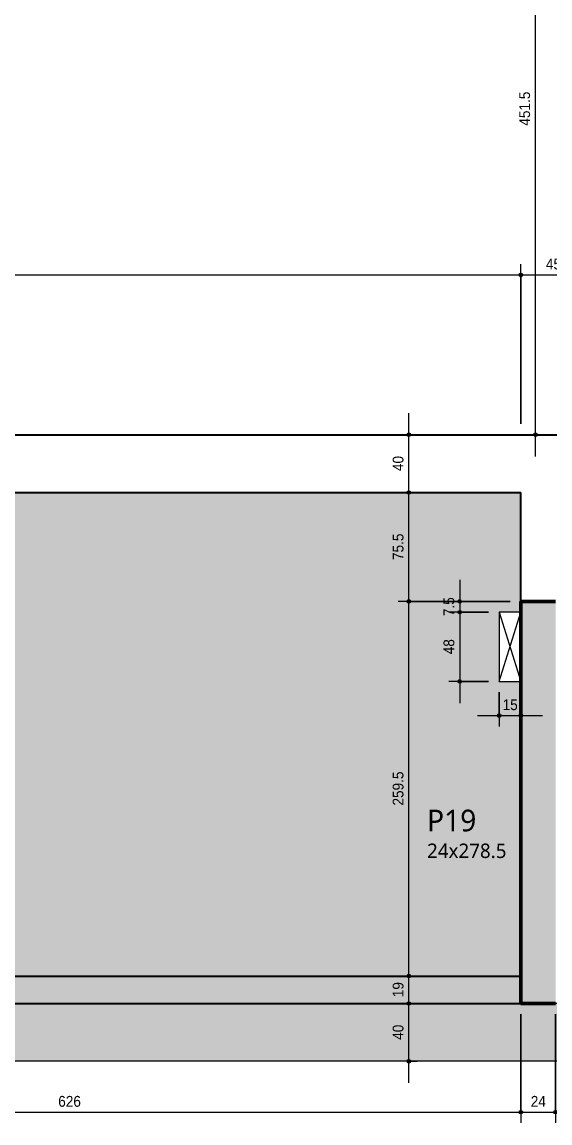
# Model space of a CAD drawing. Header units: centimetres. Extents: x -1897 to 22038, y -1268 to 84208.
# Drawn here: x -583 to -217, y -1163 to -400 of the extents above; entities that cross this region are included whole.
import ezdxf

# ---------------------------------------------------------------- set-up
doc = ezdxf.new("R2010")
doc.units = ezdxf.units.CM
doc.linetypes.add('Hidden', pattern=[0.714375, 0.47625, -0.238125])
for name, color, linetype, lineweight in [('A-ANNO-DIMS', 7, 'Continuous', 9), ('A-ANNO-DIMS-50', 7, 'Continuous', 9), ('A-DETL', 7, 'Hidden', 18), ('A-FLOR', 7, 'Continuous', 18), ('S-BEAM', 7, 'Continuous', 18), ('S-COLS', 7, 'Continuous', 18), ('S-COLS-IDEN', 7, 'Continuous', 9)]:
    doc.layers.add(name, color=color, linetype=linetype, lineweight=lineweight)
doc.styles.add('Arial_1', font='arial.ttf', dxfattribs={"width": 0.9, "height": 7.5})
doc.styles.add('Gadugi', font='gadugi.ttf', dxfattribs={"height": 15})
doc.styles.add('Gadugi_1', font='gadugi.ttf', dxfattribs={"height": 10})
doc.dimstyles.new('PED_R80_1_5mm_ACIMA_As_ESQ__R00', dxfattribs={"dimscale": 30.48, "dimtxt": 7.651945, "dimasz": 0.328084, "dimexe": 0.246063, "dimexo": 0.246063, "dimgap": 0.049213, "dimtad": 1, "dimdec": 1, "dimrnd": 0.5, "dimdsep": 46, "dimtxsty": 'Arial_1', "dimblk1": 'DOTSMALL', "dimblk2": 'DOTSMALL', "dimsah": 1, "dimcen": 0.09, "dimdle": 0.492126, "dimazin": 0, "dimtfac": 1, "dimtdec": 4, "dimtix": 1, "dimtmove": 0, "dimatfit": 3, "dimfxl": 1, "dimtvp": 1, "dimtolj": 1, "dimtzin": 0, "dimarcsym": 2})

# ---------------------------------------------------------------- blocks, each defined once
blk = doc.blocks.new('DIMBLOCK6-PL K 100 - FORMA DO 6º PAVIMENTO')
at = {"layer": 'A-ANNO-DIMS-50', "true_color": 0x000032}
h = blk.add_hatch(color=178, dxfattribs=at)
edge = h.paths.add_edge_path(flags=0)
edge.add_arc((-863.5, -1155.04), 1.25, 0, 360)
h = blk.add_hatch(color=178, dxfattribs=at)
edge = h.paths.add_edge_path(flags=0)
edge.add_arc((-237.5, -1155.04), 1.25, 0, 360)
at = {"layer": 'A-ANNO-DIMS-50', "color": 178, "true_color": 0x000032}
for p, q in [((-863.5, -1068.25), (-863.5, -1162.54)), ((-863.5, -1155.04), (-863.5, -1068.25)), ((-237.5, -1087.25), (-237.5, -1162.54)), ((-237.5, -1155.04), (-237.5, -1087.25)), ((-863.5, -1155.04), (-237.5, -1155.04))]:
    blk.add_line(p, q, dxfattribs=at)
for centre in [(-863.5, -1155.04), (-237.5, -1155.04)]:
    blk.add_circle(centre, 1.25, dxfattribs=at)
at = {"layer": 'A-ANNO-DIMS-50', "color": 0, "insert": (-558.27, -1143.8), "char_height": 7.5, "width": 18.6472, "attachment_point": 1, "rotation": 0.00004, "line_spacing_factor": 0.941778, "style": 'Arial_1'}
blk.add_mtext('626', dxfattribs=at)
blk = doc.blocks.new('_DotSmall')
at = {"color": 0, "linetype": 'ByBlock', "const_width": 0.5}
blk.add_lwpolyline([(-0.0625, 0, 1), (0.0625, 0, 1)], format="xyb", close=True, dxfattribs=at)
blk = doc.blocks.new('DIMBLOCK7-PL K 100 - FORMA DO 6º PAVIMENTO')
at = {"layer": 'A-ANNO-DIMS-50', "true_color": 0x000032}
h = blk.add_hatch(color=178, dxfattribs=at)
edge = h.paths.add_edge_path(flags=0)
edge.add_arc((-237.5, -1155.04), 1.25, 0, 360)
h = blk.add_hatch(color=178, dxfattribs=at)
edge = h.paths.add_edge_path(flags=0)
edge.add_arc((-213.5, -1155.04), 1.25, 0, 360)
at = {"layer": 'A-ANNO-DIMS-50', "color": 178, "true_color": 0x000032}
for p, q in [((-237.5, -1087.25), (-237.5, -1162.54)), ((-237.5, -1155.04), (-237.5, -1087.25)), ((-213.5, -1087.25), (-213.5, -1162.54)), ((-213.5, -1155.04), (-213.5, -1087.25)), ((-237.5, -1155.04), (-213.5, -1155.04))]:
    blk.add_line(p, q, dxfattribs=at)
for centre in [(-237.5, -1155.04), (-213.5, -1155.04)]:
    blk.add_circle(centre, 1.25, dxfattribs=at)
at = {"layer": 'A-ANNO-DIMS-50', "color": 0, "insert": (-230.68, -1143.8), "char_height": 7.5, "width": 12.4315, "attachment_point": 1, "rotation": 0.00004, "line_spacing_factor": 0.941778, "style": 'Arial_1'}
blk.add_mtext('24', dxfattribs=at)
blk = doc.blocks.new('DIMBLOCK24-PL K 100 - FORMA DO 6º PAVIMENTO')
at = {"layer": 'A-ANNO-DIMS-50', "true_color": 0x000032}
h = blk.add_hatch(color=178, dxfattribs=at)
edge = h.paths.add_edge_path(flags=0)
edge.add_arc((-979.5, -575), 1.25, 0, 360)
h = blk.add_hatch(color=178, dxfattribs=at)
edge = h.paths.add_edge_path(flags=0)
edge.add_arc((-237.5, -575), 1.25, 0, 360)
at = {"layer": 'A-ANNO-DIMS-50', "color": 178, "true_color": 0x000032}
for p, q in [((-979.5, -678.25), (-979.5, -567.5)), ((-237.5, -678.25), (-237.5, -567.5)), ((-979.5, -575), (-237.5, -575)), ((-979.5, -575), (-979.5, -678.25)), ((-237.5, -575), (-237.5, -678.25))]:
    blk.add_line(p, q, dxfattribs=at)
for centre in [(-979.5, -575), (-237.5, -575)]:
    blk.add_circle(centre, 1.25, dxfattribs=at)
at = {"layer": 'A-ANNO-DIMS-50', "color": 0, "insert": (-616.27, -563.76), "char_height": 7.5, "width": 18.6472, "attachment_point": 1, "rotation": 0.00004, "line_spacing_factor": 0.941778, "style": 'Arial_1'}
blk.add_mtext('742', dxfattribs=at)
blk = doc.blocks.new('DIMBLOCK25-PL K 100 - FORMA DO 6º PAVIMENTO')
at = {"layer": 'A-ANNO-DIMS-50', "true_color": 0x000032}
h = blk.add_hatch(color=178, dxfattribs=at)
edge = h.paths.add_edge_path(flags=0)
edge.add_arc((-237.5, -575), 1.25, 0, 360)
h = blk.add_hatch(color=178, dxfattribs=at)
edge = h.paths.add_edge_path(flags=0)
edge.add_arc((-192.5, -575), 1.25, 0, 360)
at = {"layer": 'A-ANNO-DIMS-50', "color": 178, "true_color": 0x000032}
for p, q in [((-237.5, -678.25), (-237.5, -567.5)), ((-192.5, -678.25), (-192.5, -567.5)), ((-237.5, -575), (-192.5, -575)), ((-237.5, -575), (-237.5, -678.25)), ((-192.5, -575), (-192.5, -678.25))]:
    blk.add_line(p, q, dxfattribs=at)
for centre in [(-237.5, -575), (-192.5, -575)]:
    blk.add_circle(centre, 1.25, dxfattribs=at)
at = {"layer": 'A-ANNO-DIMS-50', "color": 0, "insert": (-220.18, -563.76), "char_height": 7.5, "width": 12.4315, "attachment_point": 1, "rotation": 0.00004, "line_spacing_factor": 0.941778, "style": 'Arial_1'}
blk.add_mtext('45', dxfattribs=at)
blk = doc.blocks.new('DIMBLOCK136-PL K 100 - FORMA DO 6º PAVIMENTO')
at = {"layer": 'A-ANNO-DIMS-50', "true_color": 0x000032}
h = blk.add_hatch(color=178, dxfattribs=at)
edge = h.paths.add_edge_path(flags=0)
edge.add_arc((-227.45, -234.25), 1.25, 0, 360)
h = blk.add_hatch(color=178, dxfattribs=at)
edge = h.paths.add_edge_path(flags=0)
edge.add_arc((-227.45, -685.75), 1.25, 0, 360)
at = {"layer": 'A-ANNO-DIMS-50', "color": 178, "true_color": 0x000032}
for p, q in [((-268.5, -234.25), (-219.95, -234.25)), ((-227.45, -234.25), (-268.5, -234.25)), ((-227.45, -700.75), (-227.45, -234.25)), ((-221.71, -685.75), (-234.95, -685.75)), ((-227.45, -685.75), (-221.71, -685.75))]:
    blk.add_line(p, q, dxfattribs=at)
for centre in [(-227.45, -234.25), (-227.45, -685.75)]:
    blk.add_circle(centre, 1.25, dxfattribs=at)
at = {"layer": 'A-ANNO-DIMS-50', "color": 0, "insert": (-238.68, -471.65), "char_height": 7.5, "width": 27.9708, "attachment_point": 1, "rotation": 90, "line_spacing_factor": 0.941778, "style": 'Arial_1'}
blk.add_mtext('451.5', dxfattribs=at)
blk = doc.blocks.new('DIMBLOCK143-PL K 100 - FORMA DO 6º PAVIMENTO')
at = {"layer": 'A-ANNO-DIMS-50', "true_color": 0x000032}
h = blk.add_hatch(color=178, dxfattribs=at)
edge = h.paths.add_edge_path(flags=0)
edge.add_arc((-315.19, -1079.75), 1.25, 0, 360)
h = blk.add_hatch(color=178, dxfattribs=at)
edge = h.paths.add_edge_path(flags=0)
edge.add_arc((-315.19, -1119.75), 1.25, 0, 360)
at = {"layer": 'A-ANNO-DIMS-50', "color": 178, "true_color": 0x000032}
for p, q in [((-309.45, -1079.75), (-322.69, -1079.75)), ((-315.19, -1134.75), (-315.19, -1079.75)), ((-315.19, -1079.75), (-309.45, -1079.75)), ((-309.45, -1119.75), (-322.69, -1119.75)), ((-315.19, -1119.75), (-309.45, -1119.75))]:
    blk.add_line(p, q, dxfattribs=at)
for centre in [(-315.19, -1079.75), (-315.19, -1119.75)]:
    blk.add_circle(centre, 1.25, dxfattribs=at)
at = {"layer": 'A-ANNO-DIMS-50', "color": 0, "insert": (-326.42, -1104.93), "char_height": 7.5, "width": 12.4315, "attachment_point": 1, "rotation": 90, "line_spacing_factor": 0.941778, "style": 'Arial_1'}
blk.add_mtext('40', dxfattribs=at)
blk = doc.blocks.new('DIMBLOCK144-PL K 100 - FORMA DO 6º PAVIMENTO')
at = {"layer": 'A-ANNO-DIMS-50', "true_color": 0x000032}
h = blk.add_hatch(color=178, dxfattribs=at)
edge = h.paths.add_edge_path(flags=0)
edge.add_arc((-315.19, -1060.75), 1.25, 0, 360)
h = blk.add_hatch(color=178, dxfattribs=at)
edge = h.paths.add_edge_path(flags=0)
edge.add_arc((-315.19, -1079.75), 1.25, 0, 360)
at = {"layer": 'A-ANNO-DIMS-50', "color": 178, "true_color": 0x000032}
for p, q in [((-309.45, -1060.75), (-322.69, -1060.75)), ((-315.19, -1079.75), (-315.19, -1060.75)), ((-315.19, -1060.75), (-309.45, -1060.75)), ((-309.45, -1079.75), (-322.69, -1079.75)), ((-315.19, -1079.75), (-309.45, -1079.75))]:
    blk.add_line(p, q, dxfattribs=at)
for centre in [(-315.19, -1060.75), (-315.19, -1079.75)]:
    blk.add_circle(centre, 1.25, dxfattribs=at)
at = {"layer": 'A-ANNO-DIMS-50', "color": 0, "insert": (-326.42, -1075.43), "char_height": 7.5, "width": 12.4315, "attachment_point": 1, "rotation": 90, "line_spacing_factor": 0.941778, "style": 'Arial_1'}
blk.add_mtext('19', dxfattribs=at)
blk = doc.blocks.new('DIMBLOCK145-PL K 100 - FORMA DO 6º PAVIMENTO')
at = {"layer": 'A-ANNO-DIMS-50', "true_color": 0x000032}
h = blk.add_hatch(color=178, dxfattribs=at)
edge = h.paths.add_edge_path(flags=0)
edge.add_arc((-315.19, -801.25), 1.25, 0, 360)
h = blk.add_hatch(color=178, dxfattribs=at)
edge = h.paths.add_edge_path(flags=0)
edge.add_arc((-315.19, -1060.75), 1.25, 0, 360)
at = {"layer": 'A-ANNO-DIMS-50', "color": 178, "true_color": 0x000032}
for p, q in [((-245, -801.25), (-322.69, -801.25)), ((-315.19, -1060.75), (-315.19, -801.25)), ((-315.19, -801.25), (-245, -801.25)), ((-309.45, -1060.75), (-322.69, -1060.75)), ((-315.19, -1060.75), (-309.45, -1060.75))]:
    blk.add_line(p, q, dxfattribs=at)
for centre in [(-315.19, -801.25), (-315.19, -1060.75)]:
    blk.add_circle(centre, 1.25, dxfattribs=at)
at = {"layer": 'A-ANNO-DIMS-50', "color": 0, "insert": (-326.42, -942.65), "char_height": 7.5, "width": 27.9708, "attachment_point": 1, "rotation": 90, "line_spacing_factor": 0.941778, "style": 'Arial_1'}
blk.add_mtext('259.5', dxfattribs=at)
blk = doc.blocks.new('DIMBLOCK146-PL K 100 - FORMA DO 6º PAVIMENTO')
at = {"layer": 'A-ANNO-DIMS-50', "true_color": 0x000032}
h = blk.add_hatch(color=178, dxfattribs=at)
edge = h.paths.add_edge_path(flags=0)
edge.add_arc((-315.19, -725.75), 1.25, 0, 360)
h = blk.add_hatch(color=178, dxfattribs=at)
edge = h.paths.add_edge_path(flags=0)
edge.add_arc((-315.19, -801.25), 1.25, 0, 360)
at = {"layer": 'A-ANNO-DIMS-50', "color": 178, "true_color": 0x000032}
for p, q in [((-309.45, -725.75), (-322.69, -725.75)), ((-315.19, -801.25), (-315.19, -725.75)), ((-315.19, -725.75), (-309.45, -725.75)), ((-245, -801.25), (-322.69, -801.25)), ((-315.19, -801.25), (-245, -801.25))]:
    blk.add_line(p, q, dxfattribs=at)
for centre in [(-315.19, -725.75), (-315.19, -801.25)]:
    blk.add_circle(centre, 1.25, dxfattribs=at)
at = {"layer": 'A-ANNO-DIMS-50', "color": 0, "insert": (-326.42, -772.56), "char_height": 7.5, "width": 21.7551, "attachment_point": 1, "rotation": 90, "line_spacing_factor": 0.941778, "style": 'Arial_1'}
blk.add_mtext('75.5', dxfattribs=at)
blk = doc.blocks.new('DIMBLOCK147-PL K 100 - FORMA DO 6º PAVIMENTO')
at = {"layer": 'A-ANNO-DIMS-50', "true_color": 0x000032}
h = blk.add_hatch(color=178, dxfattribs=at)
edge = h.paths.add_edge_path(flags=0)
edge.add_arc((-315.19, -685.75), 1.25, 0, 360)
h = blk.add_hatch(color=178, dxfattribs=at)
edge = h.paths.add_edge_path(flags=0)
edge.add_arc((-315.19, -725.75), 1.25, 0, 360)
at = {"layer": 'A-ANNO-DIMS-50', "color": 178, "true_color": 0x000032}
for p, q in [((-315.19, -725.75), (-315.19, -670.75)), ((-309.45, -685.75), (-322.69, -685.75)), ((-315.19, -685.75), (-309.45, -685.75)), ((-309.45, -725.75), (-322.69, -725.75)), ((-315.19, -725.75), (-309.45, -725.75))]:
    blk.add_line(p, q, dxfattribs=at)
for centre in [(-315.19, -685.75), (-315.19, -725.75)]:
    blk.add_circle(centre, 1.25, dxfattribs=at)
at = {"layer": 'A-ANNO-DIMS-50', "color": 0, "insert": (-326.42, -710.93), "char_height": 7.5, "width": 12.4315, "attachment_point": 1, "rotation": 90, "line_spacing_factor": 0.941778, "style": 'Arial_1'}
blk.add_mtext('40', dxfattribs=at)
blk = doc.blocks.new('DIMBLOCK215-PL K 100 - FORMA DO 6º PAVIMENTO')
at = {"layer": 'A-ANNO-DIMS-50', "true_color": 0x000032}
h = blk.add_hatch(color=178, dxfattribs=at)
edge = h.paths.add_edge_path(flags=0)
edge.add_arc((-279.94, -801.25), 1.25, 0, 360)
h = blk.add_hatch(color=178, dxfattribs=at)
edge = h.paths.add_edge_path(flags=0)
edge.add_arc((-279.94, -808.67), 1.25, 0, 360)
at = {"layer": 'A-ANNO-DIMS-50', "color": 178, "true_color": 0x000032}
for p, q in [((-279.94, -786.25), (-279.94, -808.67)), ((-245, -801.25), (-287.44, -801.25)), ((-279.94, -801.25), (-245, -801.25)), ((-260.03, -808.67), (-287.44, -808.67)), ((-279.94, -808.67), (-260.03, -808.67))]:
    blk.add_line(p, q, dxfattribs=at)
for centre in [(-279.94, -801.25), (-279.94, -808.67)]:
    blk.add_circle(centre, 1.25, dxfattribs=at)
at = {"layer": 'A-ANNO-DIMS-50', "color": 0, "insert": (-291.18, -811.44), "char_height": 7.5, "width": 15.5393, "attachment_point": 1, "rotation": 90, "line_spacing_factor": 0.941778, "style": 'Arial_1'}
blk.add_mtext('7.5', dxfattribs=at)
blk = doc.blocks.new('DIMBLOCK216-PL K 100 - FORMA DO 6º PAVIMENTO')
at = {"layer": 'A-ANNO-DIMS-50', "true_color": 0x000032}
h = blk.add_hatch(color=178, dxfattribs=at)
edge = h.paths.add_edge_path(flags=0)
edge.add_arc((-279.94, -808.67), 1.25, 0, 360)
h = blk.add_hatch(color=178, dxfattribs=at)
edge = h.paths.add_edge_path(flags=0)
edge.add_arc((-279.94, -856.67), 1.25, 0, 360)
at = {"layer": 'A-ANNO-DIMS-50', "color": 178, "true_color": 0x000032}
for p, q in [((-260.03, -808.67), (-287.44, -808.67)), ((-279.94, -808.67), (-279.94, -871.67)), ((-279.94, -808.67), (-260.03, -808.67)), ((-260.03, -856.67), (-287.44, -856.67)), ((-279.94, -856.67), (-260.03, -856.67))]:
    blk.add_line(p, q, dxfattribs=at)
for centre in [(-279.94, -808.67), (-279.94, -856.67)]:
    blk.add_circle(centre, 1.25, dxfattribs=at)
at = {"layer": 'A-ANNO-DIMS-50', "color": 0, "insert": (-291.18, -837.85), "char_height": 7.5, "width": 12.4315, "attachment_point": 1, "rotation": 90, "line_spacing_factor": 0.941778, "style": 'Arial_1'}
blk.add_mtext('48', dxfattribs=at)
blk = doc.blocks.new('DIMBLOCK217-PL K 100 - FORMA DO 6º PAVIMENTO')
at = {"layer": 'A-ANNO-DIMS-50', "true_color": 0x000032}
h = blk.add_hatch(color=178, dxfattribs=at)
edge = h.paths.add_edge_path(flags=0)
edge.add_arc((-252.53, -880.29), 1.25, 0, 360)
h = blk.add_hatch(color=178, dxfattribs=at)
edge = h.paths.add_edge_path(flags=0)
edge.add_arc((-237.5, -880.29), 1.25, 0, 360)
at = {"layer": 'A-ANNO-DIMS-50', "color": 178, "true_color": 0x000032}
for p, q in [((-252.53, -864.17), (-252.53, -887.79)), ((-252.53, -880.29), (-252.53, -864.17)), ((-237.5, -886.02), (-237.5, -872.79)), ((-267.53, -880.29), (-222.5, -880.29)), ((-237.5, -880.29), (-237.5, -886.02))]:
    blk.add_line(p, q, dxfattribs=at)
for centre in [(-252.53, -880.29), (-237.5, -880.29)]:
    blk.add_circle(centre, 1.25, dxfattribs=at)
at = {"layer": 'A-ANNO-DIMS-50', "color": 0, "insert": (-250.19, -869.05), "char_height": 7.5, "width": 12.4315, "attachment_point": 1, "line_spacing_factor": 0.941778, "style": 'Arial_1'}
blk.add_mtext('15', dxfattribs=at)

msp = doc.modelspace()

# ---------------------------------------------------------------- hatches: boundary and pattern name
at = {"layer": 'A-FLOR', "true_color": 0xe6b8b7}
msp.add_hatch(color=9, dxfattribs=at).paths.add_polyline_path([(-1139.5, -1119.75), (1179.5, -1119.75), (1179.5, -214.75), (1139.5, -214.75), (1139.5, -1079.75), (-1139.5, -1079.75), (-1139.5, -214.75), (-1179.5, -214.75), (-1179.5, -1119.75)], flags=0)
at = {"layer": 'A-FLOR', "true_color": 0xd9d9d9}
msp.add_hatch(color=254, dxfattribs=at).paths.add_polyline_path([(-1120.5, -1060.75), (-913.5, -1060.75), (-913.5, -998.83), (-916.24, -993.67), (-917.93, -988.07), (-918.5, -982.25), (-917.92, -976.4), (-916.22, -970.77), (-913.44, -965.58), (-909.71, -961.04), (-905.17, -957.31), (-899.98, -954.53), (-894.35, -952.83), (-888.5, -952.25), (-882.65, -952.83), (-876.98, -954.56), (-871.83, -957.31), (-867.29, -961.04), (-863.56, -965.58), (-860.78, -970.77), (-859.08, -976.4), (-858.5, -982.25), (-859.08, -988.12), (-860.78, -993.73), (-863.5, -998.92), (-863.5, -1060.75), (-237.5, -1060.75), (-237.5, -856.67), (-252.53, -856.67), (-252.53, -808.67), (-237.5, -808.67), (-237.5, -725.75), (-1039.5, -725.75), (-1039.5, -704.75), (-1120.5, -704.75), (-1120.5, -796.62)], flags=0)
at = {"layer": 'S-BEAM', "true_color": 0xccffcc}
msp.add_hatch(color=254, dxfattribs=at).paths.add_polyline_path([(-689.64, -1079.75), (-237.5, -1079.75), (-237.5, -1060.75), (-1120.5, -1060.75), (-1120.5, -1079.75), (-1064.31, -1079.75)], flags=0)
at = {"layer": 'S-COLS', "true_color": 0x808080}
msp.add_hatch(color=8, dxfattribs=at).paths.add_polyline_path([(-213.5, -1079.75), (-213.5, -801.25), (-237.5, -801.25), (-237.5, -1079.75)], flags=0)

# ---------------------------------------------------------------- linework, layer by layer
at = {"lineweight": 18}
for p, q in [((-252.52, -856.65), (-237.5, -808.69)), ((-252.52, -808.69), (-237.5, -856.65))]:
    msp.add_line(p, q, dxfattribs=at)
at = {"layer": 'A-DETL'}
msp.add_line((1139.5, -1079.75), (-1139.5, -1079.75), dxfattribs=at)
at = {"layer": 'A-FLOR'}
for p, q in [((-237.5, -808.67), (-252.53, -808.67)), ((-252.53, -808.67), (-252.53, -856.67)), ((-252.53, -856.67), (-237.5, -856.67)), ((1179.5, -1119.75), (-1179.5, -1119.75))]:
    msp.add_line(p, q, dxfattribs=at)
at = {"layer": 'S-BEAM', "lineweight": 25}
for p, q in [((-979.5, -685.75), (-237.5, -685.75)), ((-237.5, -685.75), (-192.5, -685.75)), ((-979.5, -725.75), (-237.5, -725.75)), ((-237.5, -801.25), (-237.5, -725.75)), ((-1120.5, -1060.75), (-237.5, -1060.75)), ((-1120.5, -1079.75), (-237.5, -1079.75))]:
    msp.add_line(p, q, dxfattribs=at)
at = {"layer": 'S-COLS', "lineweight": 50}
for p, q in [((-237.5, -1079.75), (-237.5, -801.25)), ((-237.5, -801.25), (-213.5, -801.25)), ((-213.5, -1079.75), (-237.5, -1079.75))]:
    msp.add_line(p, q, dxfattribs=at)

# ---------------------------------------------------------------- texts
at = {"layer": 'S-COLS-IDEN', "attachment_point": 1}
for s, insert, char_height, width, style in [('P19', (-302.59, -945.49), 15, 42.4894, 'Gadugi'), ('24x278.5', (-302.59, -968.98), 10, 66.9409, 'Gadugi_1')]:
    msp.add_mtext(s, dxfattribs=dict(at, insert=insert, char_height=char_height, width=width, style=style))

# ---------------------------------------------------------------- dimensions: what is measured, and where the dimension line sits
at = {"layer": 'A-ANNO-DIMS', "color": 178, "true_color": 0x000032}
for base, p1, p2, angle, override, picture, middle in [((-227.45, -234.25), (-229.21, -685.75), (-276, -234.25), 90, {"dimpost": '<>', "dimfxl": 453.917711}, 'DIMBLOCK136-PL K 100 - FORMA DO 6º PAVIMENTO', (-232.77, -460)), ((-237.5, -575), (-979.5, -685.75), (-237.5, -685.75), 0.00004, {"dimpost": '<>', "dimfxl": 742}, 'DIMBLOCK24-PL K 100 - FORMA DO 6º PAVIMENTO', (-608.5, -569.74)), ((-192.5, -575), (-237.5, -685.75), (-192.5, -685.75), 0.00004, {"dimpost": '<>', "dimfxl": 45}, 'DIMBLOCK25-PL K 100 - FORMA DO 6º PAVIMENTO', (-215, -569.69)), ((-315.19, -685.75), (-316.95, -725.75), (-316.95, -685.75), 90, {"dimpost": '<>', "dimfxl": 40}, 'DIMBLOCK147-PL K 100 - FORMA DO 6º PAVIMENTO', (-320.52, -705.75)), ((-315.19, -725.75), (-237.5, -801.25), (-316.95, -725.75), 90, {"dimpost": '<>', "dimfxl": 109.605272}, 'DIMBLOCK146-PL K 100 - FORMA DO 6º PAVIMENTO', (-320.5, -763.5)), ((-279.94, -808.67), (-237.5, -801.25), (-252.53, -808.67), 90, {"dimpost": '<>', "dimfxl": 16.759896}, 'DIMBLOCK215-PL K 100 - FORMA DO 6º PAVIMENTO', (-285.26, -804.96)), ((-315.19, -801.25), (-316.95, -1060.75), (-237.5, -801.25), 90, {"dimpost": '<>', "dimfxl": 271.391443}, 'DIMBLOCK145-PL K 100 - FORMA DO 6º PAVIMENTO', (-320.52, -931)), ((-279.94, -856.67), (-252.53, -808.67), (-252.53, -856.67), 90, {"dimpost": '<>', "dimfxl": 47.995845}, 'DIMBLOCK216-PL K 100 - FORMA DO 6º PAVIMENTO', (-285.27, -832.67)), ((-315.19, -1060.75), (-316.95, -1079.75), (-316.95, -1060.75), 90, {"dimpost": '<>', "dimfxl": 19}, 'DIMBLOCK144-PL K 100 - FORMA DO 6º PAVIMENTO', (-320.52, -1070.25)), ((-237.5, -1155.04), (-863.5, -1060.75), (-237.5, -1079.75), 0.00004, {"dimpost": '<>', "dimfxl": 626.288272}, 'DIMBLOCK6-PL K 100 - FORMA DO 6º PAVIMENTO', (-550.5, -1149.71)), ((-315.19, -1079.75), (-316.95, -1119.75), (-316.95, -1079.75), 90, {"dimpost": '<>', "dimfxl": 40}, 'DIMBLOCK143-PL K 100 - FORMA DO 6º PAVIMENTO', (-320.52, -1099.75)), ((-213.5, -1155.04), (-237.5, -1079.75), (-213.5, -1079.75), 0.00004, {"dimpost": '<>', "dimfxl": 24}, 'DIMBLOCK7-PL K 100 - FORMA DO 6º PAVIMENTO', (-225.5, -1149.78))]:
    dim = msp.add_linear_dim(base=base, p1=p1, p2=p2, angle=angle, dimstyle='PED_R80_1_5mm_ACIMA_As_ESQ__R00', override=override, dxfattribs=at)
    dim.commit()
    dim.dimension.update_dxf_attribs({"geometry": picture, "text_midpoint": middle})
dim = msp.add_linear_dim(base=(-237.5, -880.29), p1=(-252.53, -856.67), p2=(-237.5, -878.52), dimstyle='PED_R80_1_5mm_ACIMA_As_ESQ__R00', override={"dimpost": '<>', "dimfxl": 26.520916}, dxfattribs=at)
dim.commit()
dim.dimension.update_dxf_attribs({"geometry": 'DIMBLOCK217-PL K 100 - FORMA DO 6º PAVIMENTO', "text_midpoint": (-245.01, -874.96)})

doc.saveas('drawing.dxf')
